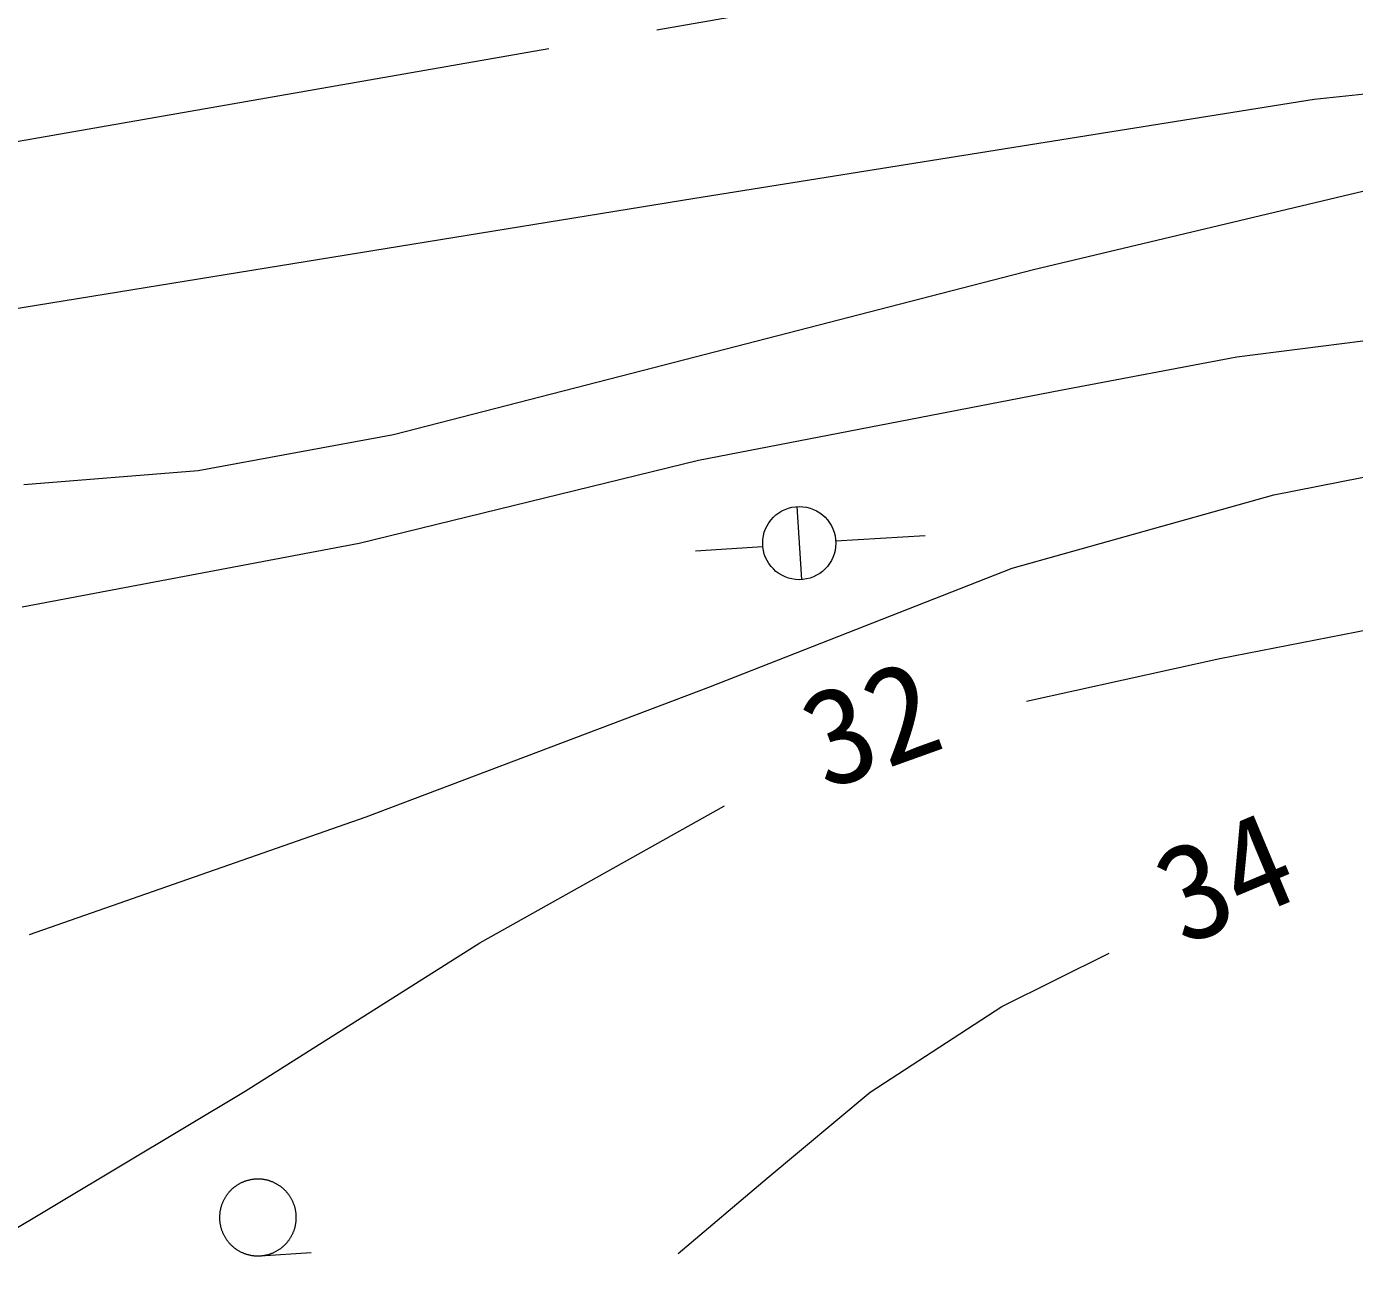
# Model space of a CAD drawing. Units: millimetres, scale not verified. Extents: x 40000 to 680000, y 20000 to 380000.
# Drawn here: x 537448 to 555611, y 270165 to 287416 of the extents above; entities that cross this region are included whole.
import ezdxf
from ezdxf.enums import TextEntityAlignment as Align

# ---------------------------------------------------------------- set-up
doc = ezdxf.new("R2010")
doc.units = ezdxf.units.MM
doc.header["$LTSCALE"] = 1000
doc.linetypes.add('CHAIN', pattern=[18.5, 12, -1.5, 3.5, -1.5])
for name, color, linetype, lineweight in [('M-BGD', 7, 'Continuous', 13), ('M-BMK', 2, 'CHAIN', 13), ('M-WORK', 1, 'Continuous', 13)]:
    doc.layers.add(name, color=color, linetype=linetype, lineweight=lineweight)
doc.styles.add('ＭＳ ゴシック', font='')
doc.styles.get('ＭＳ ゴシック').set_extended_font_data('MS Gothic')

msp = doc.modelspace()

# ---------------------------------------------------------------- linework, layer by layer
at = {"layer": 'M-BGD'}
for p, q in [((555059, 286422), (558789, 286818)), ((546590, 285069), (555059, 286422)), ((531252, 282577), (546590, 285069))]:
    msp.add_line(p, q, dxfattribs=at)
at = {"layer": 'M-BMK'}
msp.add_line((532770, 285055), (550543, 288153), dxfattribs=at)
at = {"layer": 'M-WORK'}
for p, q in [((551220, 284096), (557041, 285478)), ((546029, 282753), (551220, 284096)), ((554003, 282901), (558674, 283492)), ((551590, 282447), (554003, 282901)), ((542467, 281838), (546029, 282753)), ((546637, 281490), (551590, 282447)), ((539795, 281347), (542467, 281838)), ((554507, 281015), (558534, 281807)), ((541999, 280355), (546637, 281490)), ((537410, 281157), (539795, 281347)), ((550929, 280011), (554507, 281015)), ((547986, 280853), (548047, 279855)), ((548516, 280384), (549741, 280460)), ((537389, 279484), (541999, 280355)), ((546598, 280249), (547519, 280306)), ((546780, 278383), (550929, 280011)), ((553770, 278779), (557194, 279447)), ((551126, 278192), (553770, 278779)), ((542094, 276614), (546780, 278383)), ((543646, 274889), (546996, 276762)), ((537486, 275002), (542094, 276614)), ((540436, 272861), (543646, 274889)), ((550790, 274020), (552256, 274749)), ((548987, 272848), (550790, 274020)), ((535927, 270165), (540436, 272861)), ((547578, 271672), (548987, 272848)), ((540290, 271549), (540283, 271544)), ((540298, 271555), (540290, 271549)), ((540305, 271560), (540298, 271555)), ((540313, 271566), (540305, 271560)), ((540320, 271571), (540313, 271566)), ((540328, 271576), (540320, 271571)), ((540336, 271581), (540328, 271576)), ((540343, 271586), (540336, 271581)), ((540351, 271590), (540343, 271586)), ((540359, 271595), (540351, 271590)), ((540367, 271599), (540359, 271595)), ((540376, 271603), (540367, 271599)), ((540384, 271607), (540376, 271603)), ((540392, 271611), (540384, 271607)), ((540400, 271615), (540392, 271611)), ((540409, 271619), (540400, 271615)), ((540417, 271622), (540409, 271619)), ((540426, 271625), (540417, 271622)), ((540435, 271629), (540426, 271625)), ((540443, 271632), (540435, 271629)), ((540452, 271635), (540443, 271632)), ((540461, 271637), (540452, 271635)), ((540470, 271640), (540461, 271637)), ((540478, 271642), (540470, 271640)), ((540487, 271645), (540478, 271642)), ((540496, 271647), (540487, 271645)), ((540505, 271649), (540496, 271647)), ((540514, 271650), (540505, 271649)), ((540523, 271652), (540514, 271650)), ((540532, 271654), (540523, 271652)), ((540541, 271655), (540532, 271654)), ((540551, 271656), (540541, 271655)), ((540560, 271657), (540551, 271656)), ((540569, 271658), (540560, 271657)), ((540578, 271659), (540569, 271658)), ((540587, 271659), (540578, 271659)), ((540596, 271660), (540587, 271659)), ((540606, 271660), (540596, 271660)), ((540615, 271660), (540606, 271660)), ((540624, 271660), (540615, 271660)), ((540633, 271659), (540624, 271660)), ((540642, 271659), (540633, 271659)), ((540651, 271658), (540642, 271659)), ((540661, 271658), (540651, 271658)), ((540670, 271657), (540661, 271658)), ((540679, 271656), (540670, 271657)), ((540688, 271654), (540679, 271656)), ((540697, 271653), (540688, 271654)), ((540706, 271651), (540697, 271653)), ((540715, 271650), (540706, 271651)), ((540724, 271648), (540715, 271650)), ((540733, 271646), (540724, 271648)), ((540742, 271644), (540733, 271646)), ((540751, 271641), (540742, 271644)), ((540760, 271639), (540751, 271641)), ((540769, 271636), (540760, 271639)), ((540777, 271633), (540769, 271636)), ((540786, 271630), (540777, 271633)), ((540795, 271627), (540786, 271630)), ((540803, 271624), (540795, 271627)), ((540812, 271620), (540803, 271624)), ((540820, 271617), (540812, 271620)), ((540829, 271613), (540820, 271617)), ((540837, 271609), (540829, 271613)), ((540845, 271605), (540837, 271609)), ((540853, 271601), (540845, 271605)), ((540862, 271597), (540853, 271601)), ((540870, 271592), (540862, 271597)), ((540878, 271588), (540870, 271592)), ((540885, 271583), (540878, 271588)), ((540893, 271578), (540885, 271583)), ((540901, 271573), (540893, 271578)), ((540909, 271568), (540901, 271573)), ((540916, 271563), (540909, 271568)), ((540924, 271558), (540916, 271563)), ((540931, 271552), (540924, 271558)), ((540938, 271546), (540931, 271552)), ((540945, 271541), (540938, 271546)), ((546359, 270642), (547578, 271672)), ((540141, 271365), (540137, 271357)), ((540145, 271374), (540141, 271365)), ((540149, 271382), (540145, 271374)), ((540154, 271390), (540149, 271382)), ((540158, 271398), (540154, 271390)), ((540163, 271406), (540158, 271398)), ((540168, 271414), (540163, 271406)), ((540173, 271421), (540168, 271414)), ((540178, 271429), (540173, 271421)), ((540183, 271437), (540178, 271429)), ((540188, 271444), (540183, 271437)), ((540194, 271451), (540188, 271444)), ((540199, 271459), (540194, 271451)), ((540205, 271466), (540199, 271459)), ((540211, 271473), (540205, 271466)), ((540217, 271480), (540211, 271473)), ((540223, 271487), (540217, 271480)), ((540229, 271494), (540223, 271487)), ((540236, 271500), (540229, 271494)), ((540242, 271507), (540236, 271500)), ((540249, 271513), (540242, 271507)), ((540255, 271520), (540249, 271513)), ((540262, 271526), (540255, 271520)), ((540269, 271532), (540262, 271526)), ((540276, 271538), (540269, 271532)), ((540283, 271544), (540276, 271538)), ((540953, 271535), (540945, 271541)), ((540959, 271529), (540953, 271535)), ((540966, 271523), (540959, 271529)), ((540973, 271516), (540966, 271523)), ((540980, 271510), (540973, 271516)), ((540986, 271504), (540980, 271510)), ((540993, 271497), (540986, 271504)), ((540999, 271490), (540993, 271497)), ((541005, 271483), (540999, 271490)), ((541011, 271476), (541005, 271483)), ((541017, 271469), (541011, 271476)), ((541023, 271462), (541017, 271469)), ((541028, 271455), (541023, 271462)), ((541034, 271448), (541028, 271455)), ((541039, 271440), (541034, 271448)), ((541045, 271433), (541039, 271440)), ((541050, 271425), (541045, 271433)), ((541055, 271417), (541050, 271425)), ((541060, 271410), (541055, 271417)), ((541064, 271402), (541060, 271410)), ((541069, 271394), (541064, 271402)), ((541073, 271386), (541069, 271394)), ((541078, 271378), (541073, 271386)), ((541082, 271370), (541078, 271378)), ((541086, 271361), (541082, 271370)), ((540090, 271181), (540089, 271171)), ((540091, 271199), (540090, 271190)), ((540090, 271190), (540090, 271181)), ((540093, 271208), (540091, 271199)), ((540094, 271217), (540093, 271208)), ((540096, 271226), (540094, 271217)), ((540097, 271235), (540096, 271226)), ((540099, 271244), (540097, 271235)), ((540101, 271253), (540099, 271244)), ((540103, 271262), (540101, 271253)), ((540105, 271271), (540103, 271262)), ((540108, 271280), (540105, 271271)), ((540110, 271289), (540108, 271280)), ((540113, 271297), (540110, 271289)), ((540116, 271306), (540113, 271297)), ((540119, 271315), (540116, 271306)), ((540123, 271323), (540119, 271315)), ((540126, 271332), (540123, 271323)), ((540129, 271340), (540126, 271332)), ((540133, 271349), (540129, 271340)), ((540137, 271357), (540133, 271349)), ((541090, 271353), (541086, 271361)), ((541094, 271345), (541090, 271353)), ((541097, 271336), (541094, 271345)), ((541101, 271328), (541097, 271336)), ((541104, 271319), (541101, 271328)), ((541107, 271310), (541104, 271319)), ((541110, 271302), (541107, 271310)), ((541113, 271293), (541110, 271302)), ((541116, 271284), (541113, 271293)), ((541118, 271275), (541116, 271284)), ((541121, 271267), (541118, 271275)), ((541123, 271258), (541121, 271267)), ((541125, 271249), (541123, 271258)), ((541127, 271240), (541125, 271249)), ((541129, 271231), (541127, 271240)), ((541130, 271222), (541129, 271231)), ((541132, 271213), (541130, 271222)), ((541133, 271203), (541132, 271213)), ((541134, 271194), (541133, 271203)), ((541135, 271185), (541134, 271194)), ((541136, 271176), (541135, 271185)), ((540088, 271144), (540087, 271135)), ((540087, 271135), (540088, 271125)), ((540089, 271171), (540088, 271162)), ((540088, 271162), (540088, 271153)), ((540088, 271153), (540088, 271144)), ((540088, 271125), (540088, 271116)), ((540088, 271116), (540088, 271107)), ((540088, 271107), (540089, 271098)), ((540089, 271098), (540089, 271089)), ((540089, 271089), (540090, 271080)), ((540090, 271080), (540091, 271071)), ((540091, 271071), (540093, 271061)), ((540093, 271061), (540094, 271052)), ((540094, 271052), (540096, 271043)), ((540096, 271043), (540097, 271034)), ((540097, 271034), (540099, 271025)), ((540099, 271025), (540101, 271016)), ((540101, 271016), (540103, 271007)), ((540103, 271007), (540105, 270998)), ((541118, 270994), (541121, 271003)), ((541121, 271003), (541123, 271012)), ((541123, 271012), (541125, 271021)), ((541125, 271021), (541127, 271030)), ((541127, 271030), (541129, 271039)), ((541129, 271039), (541130, 271048)), ((541130, 271048), (541132, 271057)), ((541132, 271057), (541133, 271066)), ((541133, 271066), (541134, 271075)), ((541134, 271075), (541135, 271084)), ((541135, 271084), (541136, 271093)), ((541136, 271167), (541136, 271176)), ((541137, 271158), (541136, 271167)), ((541136, 271103), (541137, 271112)), ((541136, 271093), (541136, 271103)), ((541137, 271149), (541137, 271158)), ((541137, 271139), (541137, 271149)), ((541137, 271130), (541137, 271139)), ((541137, 271121), (541137, 271130)), ((541137, 271112), (541137, 271121)), ((540105, 270998), (540108, 270990)), ((540108, 270990), (540111, 270981)), ((540111, 270981), (540113, 270972)), ((540113, 270972), (540116, 270963)), ((540116, 270963), (540119, 270955)), ((540119, 270955), (540123, 270946)), ((540123, 270946), (540126, 270937)), ((540126, 270937), (540129, 270929)), ((540129, 270929), (540133, 270921)), ((540133, 270921), (540137, 270912)), ((540137, 270912), (540141, 270904)), ((540141, 270904), (540145, 270896)), ((540145, 270896), (540149, 270888)), ((540149, 270888), (540154, 270880)), ((540154, 270880), (540158, 270872)), ((540158, 270872), (540163, 270864)), ((540163, 270864), (540168, 270856)), ((540168, 270856), (540173, 270848)), ((540173, 270848), (540178, 270840)), ((540178, 270840), (540183, 270833)), ((540183, 270833), (540188, 270825)), ((540188, 270825), (540194, 270818)), ((540194, 270818), (540199, 270811)), ((541028, 270814), (541034, 270822)), ((541034, 270822), (541039, 270829)), ((541039, 270829), (541045, 270837)), ((541045, 270837), (541050, 270844)), ((541050, 270844), (541055, 270852)), ((541055, 270852), (541060, 270860)), ((541060, 270860), (541064, 270868)), ((541064, 270868), (541069, 270876)), ((541069, 270876), (541074, 270884)), ((541074, 270884), (541078, 270892)), ((541078, 270892), (541082, 270900)), ((541082, 270900), (541086, 270908)), ((541086, 270908), (541090, 270917)), ((541090, 270917), (541094, 270925)), ((541094, 270925), (541097, 270933)), ((541097, 270933), (541101, 270942)), ((541101, 270942), (541104, 270950)), ((541104, 270950), (541107, 270959)), ((541107, 270959), (541110, 270968)), ((541110, 270968), (541113, 270976)), ((541113, 270976), (541116, 270985)), ((541116, 270985), (541118, 270994)), ((540199, 270811), (540205, 270804)), ((540205, 270804), (540211, 270796)), ((540211, 270796), (540217, 270790)), ((540217, 270790), (540223, 270783)), ((540223, 270783), (540229, 270776)), ((540229, 270776), (540236, 270769)), ((540236, 270769), (540242, 270763)), ((540242, 270763), (540249, 270756)), ((540249, 270756), (540255, 270750)), ((540255, 270750), (540262, 270744)), ((540262, 270744), (540269, 270738)), ((540269, 270738), (540276, 270732)), ((540276, 270732), (540283, 270726)), ((540283, 270726), (540290, 270720)), ((540290, 270720), (540298, 270715)), ((540298, 270715), (540305, 270709)), ((540305, 270709), (540312, 270704)), ((540312, 270704), (540320, 270699)), ((540320, 270699), (540328, 270694)), ((540328, 270694), (540336, 270689)), ((540336, 270689), (540343, 270684)), ((540343, 270684), (540351, 270679)), ((540351, 270679), (540359, 270675)), ((540359, 270675), (540367, 270670)), ((540367, 270670), (540376, 270666)), ((540376, 270666), (540384, 270662)), ((540384, 270662), (540392, 270658)), ((540392, 270658), (540401, 270654)), ((540401, 270654), (540409, 270651)), ((540409, 270651), (540417, 270647)), ((540417, 270647), (540426, 270644)), ((540426, 270644), (540435, 270641)), ((540435, 270641), (540443, 270638)), ((540443, 270638), (540452, 270635)), ((540645, 270611), (541343, 270654)), ((540769, 270633), (540777, 270636)), ((540777, 270636), (540786, 270639)), ((540786, 270639), (540795, 270642)), ((540795, 270642), (540803, 270646)), ((540803, 270646), (540812, 270649)), ((540812, 270649), (540820, 270653)), ((540820, 270653), (540829, 270656)), ((540829, 270656), (540837, 270660)), ((540837, 270660), (540845, 270664)), ((540845, 270664), (540853, 270668)), ((540853, 270668), (540862, 270673)), ((540862, 270673), (540870, 270677)), ((540870, 270677), (540878, 270682)), ((540878, 270682), (540886, 270686)), ((540886, 270686), (540893, 270691)), ((540893, 270691), (540901, 270696)), ((540901, 270696), (540909, 270701)), ((540909, 270701), (540916, 270707)), ((540916, 270707), (540924, 270712)), ((540924, 270712), (540931, 270717)), ((540931, 270717), (540938, 270723)), ((540938, 270723), (540945, 270729)), ((540945, 270729), (540952, 270735)), ((540952, 270735), (540959, 270741)), ((540959, 270741), (540966, 270747)), ((540966, 270747), (540973, 270753)), ((540973, 270753), (540980, 270759)), ((540980, 270759), (540986, 270766)), ((540986, 270766), (540993, 270773)), ((540993, 270773), (540999, 270779)), ((540999, 270779), (541005, 270786)), ((541005, 270786), (541011, 270793)), ((541011, 270793), (541017, 270800)), ((541017, 270800), (541023, 270807)), ((541023, 270807), (541028, 270814)), ((540452, 270635), (540461, 270632)), ((540461, 270632), (540470, 270630)), ((540470, 270630), (540478, 270627)), ((540478, 270627), (540487, 270625)), ((540487, 270625), (540496, 270623)), ((540496, 270623), (540505, 270621)), ((540505, 270621), (540514, 270619)), ((540514, 270619), (540523, 270617)), ((540523, 270617), (540532, 270616)), ((540532, 270616), (540542, 270615)), ((540542, 270615), (540551, 270613)), ((540551, 270613), (540560, 270612)), ((540560, 270612), (540569, 270612)), ((540569, 270612), (540578, 270611)), ((540578, 270611), (540587, 270610)), ((540587, 270610), (540596, 270610)), ((540596, 270610), (540606, 270610)), ((540606, 270610), (540615, 270610)), ((540615, 270610), (540624, 270610)), ((540624, 270610), (540633, 270610)), ((540633, 270610), (540642, 270611)), ((540642, 270611), (540651, 270611)), ((540651, 270611), (540661, 270612)), ((540661, 270612), (540670, 270613)), ((540670, 270613), (540679, 270614)), ((540679, 270614), (540688, 270615)), ((540688, 270615), (540697, 270617)), ((540697, 270617), (540706, 270618)), ((540706, 270618), (540715, 270620)), ((540715, 270620), (540724, 270622)), ((540724, 270622), (540733, 270624)), ((540733, 270624), (540742, 270626)), ((540742, 270626), (540751, 270628)), ((540751, 270628), (540760, 270631)), ((540760, 270631), (540769, 270633))]:
    msp.add_line(p, q, dxfattribs=at)
msp.add_circle((548017, 280354), 500, dxfattribs=at)

# ---------------------------------------------------------------- texts
at = {"layer": 'M-WORK', "style": 'ＭＳ ゴシック'}
for s, rotation, p in [('32', 19.751, (548501, 276594)), ('34', 22.751, (553417, 274470))]:
    msp.add_text(s, height=1320, rotation=rotation, dxfattribs=at).set_placement(p, align=Align.BOTTOM_LEFT)

doc.saveas('drawing.dxf')
